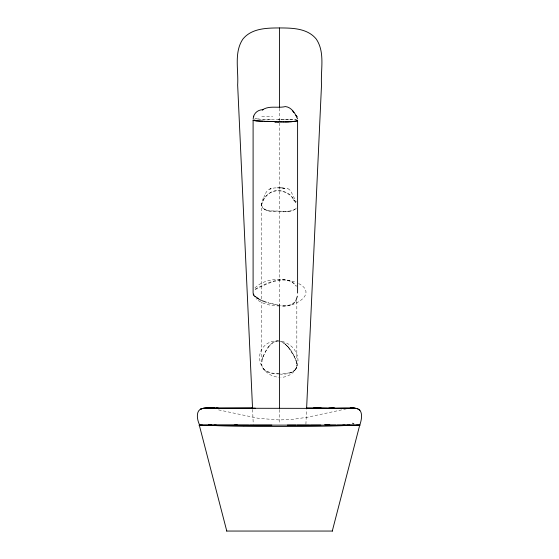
<?xml version="1.0" encoding="UTF-8"?>
<svg xmlns="http://www.w3.org/2000/svg" width="559" height="559" viewBox="0 0 559 559"><rect width="100%" height="100%" fill="white"/><g stroke="black" fill="none" stroke-linecap="round" stroke-linejoin="round"><path stroke-width="0.42" stroke-dasharray="2.79 2.1" d="M264.638 209.359C260.298 207.452 261.326 201.904 263.205 198.599L262.961 199.102L265.315 194.294L265.169 194.616C267.405 186.294 278.068 187.747 284.615 188.285L281.89 187.915L287.794 188.537M261.584 204.671L261.598 204.014M261.577 205.048C262.975 197.816 269.152 191.367 276.663 190.451A9.748 5.576 -0.6 0 1 277.928 190.374C283.637 191.073 290.414 193.002 293.091 198.69M305.906 424.26L306.563 409.461M261.654 203.245L261.605 203.853M261.577 298.855L261.577 204.86C266.329 186.447 287.612 186.643 295.795 202.624M262.227 359.018L261.71 365.076M263.003 356.845L262.227 359.151C264.952 351.73 269.27 341.794 278.193 340.836M296.543 367.284C294.118 373.524 287.375 377.283 280.856 377.381M279.647 374.034C286.97 374.977 298.995 372.154 296.801 362.316L296.801 363.979C294.691 354.748 289.024 344.672 279.856 341.046M295.935 368.863L296.543 367.417M263.003 356.831L265.455 351.73L268.551 346.978M295.005 370.128C300.267 363.05 298.199 352.568 291.917 346.811A21.57 21.57 0 0 0 282.491 341.507L280.618 341.102M268.551 346.957C271.157 343.519 275.238 340.117 279.856 341.186M254.96 287.864C265.672 277.641 283.015 277.886 296.27 282.463M294.712 302.028C291.225 305.759 285.663 305.962 280.918 305.473M294.712 302.454C291.239 306.22 285.642 306.304 280.918 305.892M295.935 208.507L293.768 210.044L290.687 211.036M295.005 370.009L292.21 372.133M255.183 289.101C266.028 283.231 287.067 272.841 296.291 285.942M255.183 289.576C265.832 284.091 287.326 273.016 296.291 286.425M254.31 119.228L255.812 118.732M290.331 372.874L292.21 372.014M290.331 372.755L281.219 373.901M346.454 408.839L307.611 417.196L293.475 419.25L279.486 419.977L258.454 418.342L216.745 409.495M281.96 305.927C294.32 307.75 318.323 293.356 298.303 283.378M256.812 120.08L288.786 119.312M276.915 187.859L281.918 187.901L278.717 187.754M270.521 119.514L262.569 119.654L257.447 118.732M278.235 119.333L279.968 119.305M287.822 211.358L284.482 211.281M280.835 119.291L282.581 119.277M273.561 210.939L270.297 210.932M283.455 119.27L284.342 119.27M285.195 119.27L296.563 119.94M283.203 211.246L274.79 210.953M279.577 305.976C271.36 305.822 262.437 304.417 256.057 298.82M278.696 340.871C273.099 340.431 267.251 342.499 263.541 346.797A16.211 16.211 0 0 0 260.361 352.45C258.195 359.116 260.676 366.655 265.679 371.386A21.57 21.57 0 0 0 275.112 376.689L278.906 377.332M289.66 119.333L296.284 119.864M279.647 373.915L271.094 372.965L265.259 370.526M281.855 187.971L283.329 188.041M278.787 373.964C272.883 373.608 264.687 373.021 262.143 366.592M280.164 305.759L267.936 302.873M278.019 305.06L267.936 302.44M287.85 188.558L290.421 190.458L296.277 202.002M267.523 210.491L265.665 209.849M281.533 341.738C289.094 345.867 293.65 354.127 296.459 361.994M265.259 370.645L262.877 368.067M288.381 347.377L284.929 343.869L288.381 347.377L294.817 357.487M294.118 200.136L296.228 203.476M262.143 366.718L261.577 363.133L261.577 302.098M261.577 204.86C262.569 211.442 271.422 211.155 276.495 211.777C282.609 211.756 289.394 212.497 294.942 209.38A6.463 4.137 -1.6 0 0 296.116 208.255M252.591 409.461L253.255 424.26M296.829 301.35L296.829 365.789M279.577 108.243L279.577 303.167M279.577 409.614L279.577 424.274M255.819 118.753A7.553 6.163 71.1 0 1 257.447 118.836M261.78 116.754A66.332 9.419 0.7 0 1 272.659 116.328M294.3 200.981A21.067 4.849 64.9 0 1 293.216 199.521M296.326 208.018A7.169 4.661 1 0 1 296.165 208.269M290.645 210.897A15.191 13.409 16.6 0 1 287.801 211.197M283.175 211.595A32.317 18.594 -0.9 0 1 284.433 211.623M273.575 211.036A22.681 15.631 7.4 0 1 274.797 211.057M270.27 211.12A13.584 12.277 -26.9 0 1 267.468 210.645M265.567 209.939A10.887 6.939 1.2 0 1 264.54 209.429M270.423 188.893L269.808 189.04L270.423 188.893M271.115 188.774L270.5 188.879L271.115 188.774"/><path stroke-width="0.84" d="M291.323 121.722L296.284 121.24L297.549 120.73L297.143 120.122L297.598 120.471L297.605 293.077M306.605 408.587L321.509 84.933C320.538 69.952 325.317 52.371 316.233 39.039C307.492 28.236 292.287 27.964 279.577 27.95C266.874 27.964 251.669 28.236 242.927 39.039C233.837 52.371 238.623 69.952 237.652 84.933L252.556 408.587M253.185 118.739C253.437 113.47 257.804 109.613 263.065 109.697L262.304 109.941C269.305 105.197 277.718 108.446 285.411 106.573C291.456 107.125 295.376 113.596 297.528 118.725M297.374 296.2L295.753 301.056M332.284 531.05L359.73 425.133C361.82 419.655 363.888 408.727 355.168 408.238C343.764 407.504 332.312 408.727 320.894 408.343L326.84 408.384L252.109 408.28M253.772 116.139L253.583 116.754M297.605 120.562C287.179 123.462 275.328 121.044 264.456 121.408M201.813 408.615L200.332 409.265L203.637 408.231L214.516 408.021M253.101 293.202L253.101 120.562L254.031 120.318M201.757 408.643C194.944 410.795 197.516 421.13 199.731 425.119M205.922 408.14L203.595 408.28L211.176 408.063L208.619 407.958M350.689 408.377L355.314 408.343L328.741 408.266L334.799 407.951M203.595 408.28L209.136 408.363M208.507 408.07L206.243 408.168L208.703 408.063M218.541 408.182L215.97 408.266L255.323 408.196M333.807 407.993L306.702 407.916M289.66 121.778L290.512 121.75M314.465 408.028L320.95 407.818M288.786 121.799L285.202 121.841M211.386 408.049L208.968 408.084L252.305 407.944L251.92 407.937M199.968 425.113L210.764 425.106M356.53 425.113L359.22 425.113M199.256 425.119L202.47 425.113M209.017 425.126L216.298 425.119M350.018 425.126L337.475 425.147M209.213 408.021L211.386 408.007L208.877 407.965M249.614 425.14L271.835 425.126M320.803 425.113L310.483 425.14M287.333 425.126L296.074 425.106M297.067 425.106L309.553 425.14M342.793 425.119L345.057 425.119M199.067 425.133L360.094 425.133M226.619 531.05L332.535 531.05M284.342 121.841L282.581 121.841M347.174 425.113L349.116 425.119M336.085 425.147L325.687 425.106M248.685 425.14L214.097 425.106M281.708 121.834L279.109 121.806M349.445 425.113L359.765 425.119M274.029 121.701L275.741 121.743M313.634 407.846L319.832 408.014M350.158 407.965L352.708 408.042L350.395 407.965M262.982 121.338L256.281 120.933L253.108 120.073A2.9 0.58 -10.3 0 1 253.136 119.94M267.027 121.492L253.101 120.562M217.731 408.196L211.658 407.993M205.74 408.154L208.276 408.336M350.276 408.098L352.484 408.259L350.465 408.105M353.071 408.042L355.356 408.259M353.19 408.196L354.469 408.329L353.05 408.175M262.255 300.756L266.315 302.265M357.18 408.636L359.891 410.187M256.812 298.038L261.444 300.456M256.812 297.591L258.202 298.401M255.183 296.382L256.267 297.185M254.031 295.62L255.183 296.829M292.392 110.626L293.873 112.534M253.332 293.95L254.031 295.166M253.206 293.929L253.541 295.152M199.29 425.133L226.779 531.05M279.577 27.957L279.577 107.67M279.577 304.033L279.577 408.748M346.894 425.357A68.338 1.397 0 0 1 280.527 426.496A68.338 1.397 0 0 1 212.846 425.385M208.591 424.924A72.775 3.081 3.5 0 1 211.749 424.896M242.976 425.672A70.322 2.418 -1.8 0 1 244.681 425.595M234.214 425.113A66.849 3.13 -1.8 0 1 237.351 424.924M352.477 423.233A65.962 4.71 -2.2 0 1 353.798 423.841M337.405 425.294A72.481 4.94 -2.6 0 1 336.853 425.357M324.653 424.672A80.077 4.304 -2.1 0 1 329.747 424.693M278.648 122.176A55.117 7.225 -0.4 0 1 275.112 122.107M272.533 121.548A91.452 10.439 -0.2 0 1 267.335 121.387M296.878 116.803L296.144 115.643L296.857 116.782M296.487 116.188L296.123 115.601L296.829 116.768L296.487 116.188"/></g></svg>
